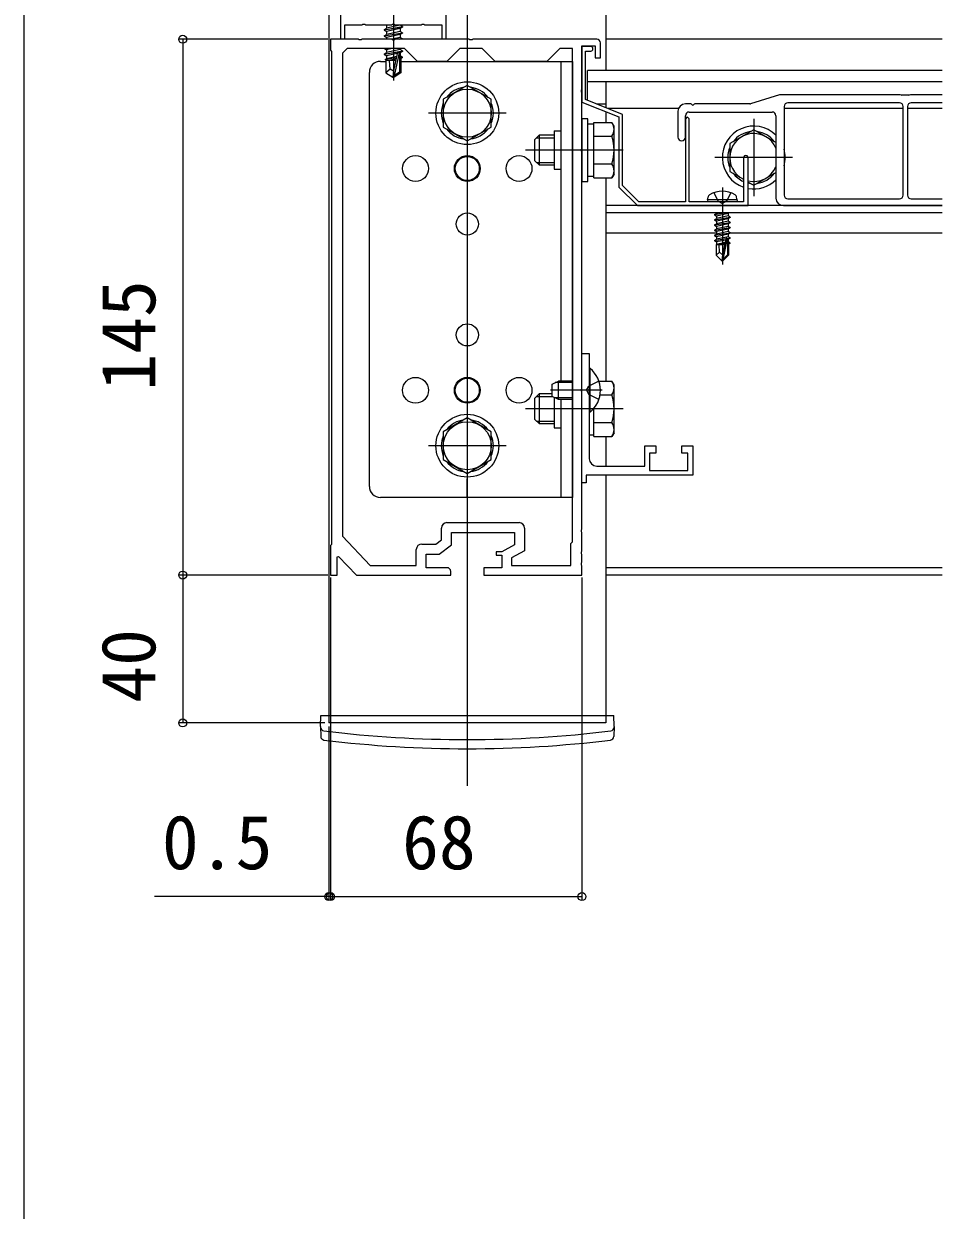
# Model space of a CAD drawing. Units: millimetres, scale not verified. Extents: x -875 to 875, y -1304 to 1296.
# Drawn here: x -875 to -626.5, y 211 to 532.1 of the extents above; entities that cross this region are included whole.
import ezdxf
from ezdxf.enums import TextEntityAlignment as Align

# ---------------------------------------------------------------- set-up
doc = ezdxf.new("R2010")
doc.units = ezdxf.units.MM
doc.header["$LTSCALE"] = 8
for name, color, linetype in [('0-2_YKK_11', 7, 'Continuous'), ('0-4_YKK_12', 2, 'Continuous'), ('0-5_YKK_13', 4, 'Continuous'), ('0-6_YKK_D', 6, 'Continuous'), ('0-7_YKK_ZWAK', 7, 'Continuous')]:
    doc.layers.add(name, color=color, linetype=linetype)
doc.styles.add('ＭＳ ゴシック', font='')
doc.styles.get('ＭＳ ゴシック').set_extended_font_data('MS Gothic')

msp = doc.modelspace()

# ---------------------------------------------------------------- linework, layer by layer
at = {"layer": '0-2_YKK_11'}
msp.add_line((-760.5, 397.1), (-741, 397.1), dxfattribs=at)
for points in [[(-760.8, 534.4), (-760.8, 527.9), (-761.8, 527.9), (-761.8, 531.7), (-766.48, 531.7), (-766.74, 531.85), (-767.26, 531.85), (-767.52, 531.7), (-774.48, 531.7), (-774.74, 531.85), (-775, 532), (-775.26, 531.85), (-775.52, 531.7), (-782.48, 531.7), (-782.74, 531.85), (-783.26, 531.85), (-783.52, 531.7), (-788.2, 531.7), (-788.2, 527.9), (-789.2, 527.9), (-789.2, 534.4)], [(-720, 527.9), (-753.542, 527.9), (-753.725, 527.78), (-754.275, 527.78), (-754.458, 527.9), (-774.542, 527.9), (-774.725, 527.78), (-775.275, 527.78), (-775.458, 527.9), (-783.542, 527.9), (-783.725, 527.78), (-784.275, 527.78), (-784.458, 527.9), (-792, 527.9), (-792, 524.9), (-791.7, 524.6)], [(-724, 514.358), (-724, 526.1), (-720.4, 526.1), (-720.4, 522.9), (-719, 522.9), (-719, 526.9)], [(-791.7, 524.6), (-791.7, 391.2), (-792, 390.9), (-792, 382.9), (-790.2, 382.9), (-790.2, 387.803), (-789.823, 387.954), (-785, 382.9), (-759.5, 382.9), (-759.5, 383.9)], [(-726.5, 391.9), (-726.5, 525.4), (-730, 525.4), (-733.5, 521.9), (-747.5, 521.9), (-751, 525.4), (-757, 525.4), (-760.5, 521.9), (-768.5, 521.9), (-772, 525.4), (-787.5, 525.4), (-788.8, 524.1), (-788.8, 393.4), (-781.261, 385.5), (-768.8, 385.5), (-768.8, 389.8)], [(-721.6, 525.9), (-724, 525.9), (-724, 510.9), (-714, 506.9), (-714, 487.9), (-709, 482.9)], [(-680.3, 495.75), (-680.3, 483.9), (-695, 483.9), (-695, 506.4), (-695.5, 506.9), (-696, 506.4), (-696, 483.9), (-708.586, 483.9), (-713, 488.314), (-713, 507.577), (-723, 511.577), (-723, 524.7), (-721.6, 524.7)], [(-760.5, 384.9), (-766.1, 384.9), (-766.1, 388.6), (-762.6, 388.6), (-759.3, 391.1), (-759.3, 394.4), (-742.2, 394.4), (-742.2, 391.1), (-745.7, 389.2), (-747.2, 389.2), (-747.2, 388.3), (-745.7, 388.3), (-745.7, 384.9), (-750.5, 384.9), (-750.5, 382.9), (-724, 382.9), (-724, 385.442), (-724.12, 385.625), (-724.12, 386.175), (-724, 386.358), (-724, 388.442), (-724.12, 388.625), (-724.12, 389.175), (-724, 389.358), (-724, 394.442), (-724.12, 394.625), (-724.12, 395.175), (-724, 395.358), (-724, 432.442), (-724.12, 432.625), (-724.12, 433.175), (-724, 433.358), (-724, 497.442), (-724.12, 497.625), (-724.12, 498.175), (-724, 498.358), (-724, 513.442), (-724.12, 513.625), (-724.12, 514.175), (-724, 514.358)], [(-709, 482.9), (-679, 482.9), (-679, 495.75)], [(-724, 407.9), (-724, 442.9), (-722, 442.9), (-722, 433.358), (-722.12, 433.175), (-722.12, 432.625), (-722, 432.442), (-722, 414.4)], [(-720, 412.4), (-707, 412.4), (-707, 417.9), (-704, 417.9), (-704, 415.9), (-705.7, 415.9), (-705.7, 411.2), (-695.3, 411.2), (-695.3, 415.9), (-697, 415.9), (-697, 417.9), (-694, 417.9), (-694, 409.9), (-722.8, 409.9), (-722.8, 407.9), (-724, 407.9)], [(-767.3, 391.3), (-763.507, 391.3), (-762, 392.442), (-762, 395.6)], [(-739.5, 395.6), (-739.5, 389.494), (-743, 387.594), (-743, 385.5), (-727, 385.5), (-727, 391.4), (-726.5, 391.9)]]:
    msp.add_lwpolyline(points, dxfattribs=at)
for centre, radius, start, end in [((-720, 526.9), 1, 0.00001, 89.99999), ((-721.6, 525.3), 0.6, 269.99999, 90.00001), ((-679.65, 495.75), 0.65, 359.99999, 180.00001), ((-720, 414.4), 2, 180.00001, 269.99999), ((-760.5, 395.6), 1.5, 90.00001, 179.99999), ((-741, 395.6), 1.5, 0.00001, 89.99999), ((-767.3, 389.8), 1.5, 90.00001, 179.99999), ((-760.5, 383.9), 1, 0.00001, 89.99999)]:
    msp.add_arc(centre, radius, start, end, dxfattribs=at)
at = {"layer": '0-4_YKK_12'}
for p, q in [((-755, 979.9), (-755, 325.9)), ((-792.5, 960.9), (-792.5, 342.9)), ((-717.5, 960.9), (-717.5, 519.4)), ((-626.506, 519.4), (-722.5, 519.4)), ((-722.5, 511.377), (-722.5, 519.4)), ((-626.506, 516.4), (-722.5, 516.4)), ((-717.5, 516.4), (-717.5, 509.377)), ((-717.5, 516.4), (-717.5, 509.377)), ((-626.506, 516.4), (-717.5, 516.4)), ((-720.057, 510.4), (-717.5, 510.4)), ((-717.5, 508.3), (-717.5, 505.406)), ((-717.5, 508.3), (-717.5, 505.406)), ((-697.833, 509.2), (-717.057, 509.2)), ((-637.1, 509.2), (-669.3, 509.2)), ((-626.506, 509.2), (-635.9, 509.2)), ((-677.5, 506.4), (-677.5, 485.4)), ((-667, 495.9), (-688, 495.9)), ((-717.5, 490.394), (-717.5, 435.406)), ((-717.5, 490.394), (-717.5, 435.406)), ((-626.506, 482.9), (-717.5, 482.9)), ((-626.506, 480.9), (-717.5, 480.9)), ((-687.55, 475.4), (-717.5, 475.4)), ((-626.506, 475.4), (-683.987, 475.4)), ((-717.5, 420.394), (-717.5, 412.4)), ((-717.5, 420.394), (-717.5, 412.4)), ((-717.5, 409.9), (-717.5, 342.9)), ((-717.5, 409.9), (-717.5, 382.9)), ((-626.506, 384.9), (-717.5, 384.9)), ((-626.506, 382.9), (-717.5, 382.9)), ((-717.5, 342.9), (-792.5, 342.9))]:
    msp.add_line(p, q, dxfattribs=at)
msp.add_lwpolyline([(-626.506, 527.9), (-717.5, 527.9), (-717.5, 519.4)], dxfattribs=at)
at = {"layer": '0-5_YKK_13'}
for p, q in [((-775, 537.844), (-775, 516.771)), ((-777.472, 530.487), (-772.528, 531.311)), ((-772.528, 531.193), (-777.472, 530.369)), ((-777.472, 530.487), (-776.824, 530.861)), ((-777.472, 530.487), (-777.472, 530.369)), ((-777.472, 530.369), (-776.824, 529.996)), ((-776.922, 531.7), (-776.824, 531.643)), ((-776.824, 531.643), (-776.637, 531.7)), ((-773.176, 531.685), (-776.824, 530.861)), ((-776.824, 531.643), (-776.824, 530.861)), ((-773.176, 530.82), (-776.824, 529.996)), ((-773.176, 530.037), (-776.824, 529.213)), ((-776.824, 529.996), (-776.824, 529.213)), ((-773.176, 531.7), (-773.176, 531.685)), ((-772.528, 531.311), (-773.176, 531.685)), ((-772.528, 531.193), (-773.176, 530.82)), ((-773.176, 530.82), (-773.176, 530.037)), ((-772.528, 529.663), (-773.176, 530.037)), ((-772.528, 531.311), (-772.528, 531.193)), ((-777.472, 528.839), (-772.528, 529.663)), ((-772.528, 529.545), (-777.472, 528.721)), ((-777.472, 528.839), (-776.824, 529.213)), ((-777.472, 528.839), (-777.472, 528.721)), ((-777.472, 528.721), (-776.824, 528.348)), ((-776.824, 528.348), (-776.824, 527.9)), ((-773.176, 528.389), (-775.392, 527.889)), ((-775.017, 527.6), (-774.887, 527.622)), ((-773.22, 527.9), (-772.528, 528.015)), ((-773.176, 529.172), (-773.176, 528.389)), ((-772.528, 528.015), (-773.176, 528.389)), ((-772.528, 529.663), (-772.528, 529.545)), ((-772.528, 528.015), (-772.528, 527.898)), ((-777.472, 523.896), (-772.528, 524.72)), ((-772.528, 524.602), (-777.472, 523.778)), ((-777.472, 523.896), (-776.824, 524.269)), ((-777.472, 523.896), (-777.472, 523.778)), ((-777.472, 523.778), (-776.824, 523.404)), ((-777.427, 525.4), (-776.824, 525.052)), ((-775.283, 525.4), (-776.824, 525.052)), ((-773.176, 525.093), (-776.824, 524.269)), ((-776.824, 525.052), (-776.824, 524.269)), ((-773.935, 524.057), (-776.824, 523.404)), ((-776.824, 523.404), (-776.824, 522.621)), ((-773.929, 524.08), (-775, 519.371)), ((-773.419, 524.201), (-774.823, 518.024)), ((-773.176, 524.228), (-773.401, 524.177)), ((-773.176, 523.445), (-773.356, 523.405)), ((-773.352, 524.015), (-773.352, 519.017)), ((-773.176, 525.4), (-773.176, 525.093)), ((-772.528, 524.72), (-773.176, 525.093)), ((-772.528, 524.602), (-773.176, 524.228)), ((-773.176, 524.228), (-773.176, 523.445)), ((-772.646, 523.14), (-773.176, 523.445)), ((-772.528, 524.72), (-772.528, 524.602)), ((-778.5, 521.9), (-777.001, 521.9)), ((-774.202, 522.883), (-777.236, 522.384)), ((-777.236, 522.384), (-776.824, 522.621)), ((-777.001, 522.272), (-777.236, 522.384)), ((-777.001, 522.272), (-777.001, 518.829)), ((-774.359, 522.189), (-777.001, 522.189)), ((-774.122, 523.232), (-776.824, 522.621)), ((-774.273, 522.57), (-776.234, 522.189)), ((-772.646, 523.14), (-773.352, 523.023)), ((-772.646, 522.886), (-773.352, 522.749)), ((-773.176, 522.58), (-773.352, 522.54)), ((-772.999, 522.189), (-773.352, 522.189)), ((-772.646, 522.886), (-773.176, 522.58)), ((-772.999, 522.682), (-772.999, 518.829)), ((-772.999, 521.9), (-726.5, 521.9)), ((-772.646, 523.14), (-772.646, 522.886)), ((-755, 521.9), (-755, 516.9)), ((-729.7, 521.9), (-729.7, 435.4)), ((-726.5, 521.9), (-726.5, 403.9)), ((-781.5, 406.9), (-781.5, 518.9)), ((-775.824, 519.835), (-777.001, 518.829)), ((-777.001, 518.829), (-775.177, 517.598)), ((-775, 519.371), (-775.177, 517.598)), ((-775.177, 517.598), (-774.823, 517.598)), ((-775, 519.371), (-775, 517.598)), ((-773.352, 519.017), (-774.823, 518.024)), ((-772.999, 518.829), (-774.823, 517.598)), ((-774.823, 518.024), (-774.823, 517.598)), ((-772.999, 518.829), (-773.352, 519.017)), ((-755, 518.4), (-755, 497.4)), ((-670.573, 512.877), (-678.427, 510.423)), ((-638.073, 512.9), (-670.424, 512.9)), ((-638.1, 510.7), (-668.3, 510.7)), ((-637.57, 512.771), (-637.93, 512.879)), ((-635.573, 512.75), (-637.427, 512.75)), ((-635.07, 512.879), (-635.43, 512.771)), ((-626.506, 512.9), (-634.927, 512.9)), ((-626.506, 510.7), (-634.9, 510.7)), ((-744.5, 507.9), (-765.5, 507.9)), ((-698, 508.4), (-698, 501.4)), ((-694.52, 510.4), (-696, 510.4)), ((-695, 508.2), (-672.5, 508.2)), ((-678.576, 510.4), (-693.48, 510.4)), ((-669.3, 509.7), (-669.3, 485.7)), ((-637.1, 485.7), (-637.1, 509.7)), ((-635.9, 509.7), (-635.9, 485.7)), ((-720.8, 504.95), (-722.4, 504.95)), ((-720.8, 505.406), (-715.881, 505.406)), ((-720.8, 490.394), (-720.8, 505.406)), ((-715.3, 504.4), (-715.881, 505.406)), ((-715.3, 491.4), (-715.3, 504.4)), ((-696, 501.4), (-696, 507.2)), ((-671.5, 507.2), (-671.5, 484.9)), ((-736.8, 500.7), (-735.6, 501.9)), ((-736.248, 501.252), (-731.5, 501.252)), ((-731.5, 501.9), (-735.6, 501.9)), ((-735.6, 501.9), (-735.6, 493.9)), ((-731.5, 503.1), (-731.5, 492.7)), ((-731.5, 503.1), (-729.7, 503.1)), ((-720.8, 493.9), (-720.8, 501.9)), ((-720.8, 501.653), (-715.881, 501.653)), ((-671.5, 499.941), (-677.5, 503.406)), ((-712.8, 497.9), (-739.3, 497.9)), ((-736.8, 500.7), (-736.8, 495.1)), ((-736.8, 495.1), (-735.6, 493.9)), ((-736.248, 494.548), (-731.5, 494.548)), ((-735.6, 493.9), (-731.5, 493.9)), ((-731.5, 492.7), (-729.7, 492.7)), ((-720.8, 494.147), (-715.881, 494.147)), ((-715.3, 491.4), (-715.881, 490.394)), ((-722.4, 490.85), (-720.8, 490.85)), ((-720.8, 490.394), (-715.881, 490.394)), ((-690, 484.4), (-689.859, 485.202)), ((-686, 487.8), (-686, 466.9)), ((-682, 484.4), (-682.141, 485.202)), ((-682, 484.4), (-690, 484.4)), ((-690, 484.4), (-689.912, 483.9)), ((-682.088, 483.9), (-689.912, 483.9)), ((-682, 484.4), (-682.088, 483.9)), ((-669.5, 482.9), (-626.506, 482.9)), ((-668.3, 484.7), (-638.1, 484.7)), ((-634.9, 484.7), (-626.506, 484.7)), ((-684.8, 480.9), (-688.1, 480.35)), ((-688.1, 480.45), (-685.4, 480.9)), ((-688.1, 480.45), (-687.55, 480.768)), ((-688.1, 480.45), (-688.1, 480.35)), ((-688.1, 480.35), (-687.55, 480.032)), ((-688.1, 479.05), (-683.9, 479.75)), ((-683.9, 479.65), (-688.1, 478.95)), ((-688.1, 479.05), (-687.55, 479.368)), ((-688.1, 479.05), (-688.1, 478.95)), ((-688.1, 478.95), (-687.55, 478.632)), ((-686.963, 480.9), (-687.55, 480.768)), ((-687.55, 480.9), (-687.55, 480.768)), ((-684.45, 480.068), (-687.55, 479.368)), ((-687.55, 480.032), (-687.55, 479.368)), ((-684.45, 478.668), (-687.55, 477.968)), ((-687.55, 478.632), (-687.55, 477.968)), ((-684.45, 480.732), (-684.45, 480.068)), ((-683.9, 479.75), (-684.45, 480.068)), ((-684.45, 479.332), (-684.45, 478.668)), ((-683.9, 478.35), (-684.45, 478.668)), ((-683.9, 479.75), (-683.9, 479.65)), ((-688.1, 477.65), (-683.9, 478.35)), ((-683.9, 478.25), (-688.1, 477.55)), ((-688.1, 477.65), (-687.55, 477.968)), ((-688.1, 477.65), (-688.1, 477.55)), ((-688.1, 477.55), (-687.55, 477.232)), ((-688.1, 476.25), (-683.9, 476.95)), ((-683.9, 476.85), (-688.1, 476.15)), ((-688.1, 476.25), (-687.55, 476.568)), ((-688.1, 476.25), (-688.1, 476.15)), ((-688.1, 476.15), (-687.55, 475.832)), ((-688.1, 474.85), (-683.9, 475.55)), ((-683.9, 475.45), (-688.1, 474.75)), ((-684.45, 477.268), (-687.55, 476.568)), ((-687.55, 477.232), (-687.55, 476.568)), ((-684.45, 475.868), (-687.55, 475.168)), ((-687.55, 475.832), (-687.55, 475.168)), ((-684.45, 477.932), (-684.45, 477.268)), ((-683.9, 476.95), (-684.45, 477.268)), ((-684.45, 476.532), (-684.45, 475.868)), ((-683.9, 475.55), (-684.45, 475.868)), ((-683.9, 478.35), (-683.9, 478.25)), ((-683.9, 476.95), (-683.9, 476.85)), ((-683.9, 475.55), (-683.9, 475.45)), ((-688.1, 474.85), (-687.55, 475.168)), ((-688.1, 474.85), (-688.1, 474.75)), ((-688.1, 474.75), (-687.55, 474.432)), ((-688.1, 473.45), (-685.074, 473.954)), ((-685.102, 473.85), (-688.1, 473.35)), ((-688.1, 473.45), (-687.55, 473.768)), ((-688.1, 473.45), (-688.1, 473.35)), ((-688.1, 473.35), (-687.55, 473.032)), ((-687.7, 472.3), (-687.55, 472.368)), ((-687.7, 472.3), (-687.7, 469.45)), ((-685.424, 472.3), (-687.7, 472.3)), ((-684.45, 474.468), (-687.55, 473.768)), ((-687.55, 474.432), (-687.55, 473.768)), ((-685.16, 473.572), (-687.55, 473.032)), ((-687.55, 473.032), (-687.55, 472.368)), ((-685.305, 472.875), (-687.55, 472.368)), ((-685.365, 472.583), (-687.083, 472.3)), ((-685.09, 473.907), (-686, 469.522)), ((-684.668, 474.023), (-685.85, 468.324)), ((-685.42, 472.316), (-685.504, 472.3)), ((-684.668, 474.022), (-683.9, 474.15)), ((-683.9, 474.05), (-684.613, 473.931)), ((-684.45, 473.068), (-684.603, 473.033)), ((-684.6, 473.852), (-684.6, 469.574)), ((-684, 472.808), (-684.6, 472.709)), ((-684, 472.592), (-684.6, 472.476)), ((-684.3, 472.3), (-684.6, 472.3)), ((-684.45, 475.132), (-684.45, 474.468)), ((-683.9, 474.15), (-684.45, 474.468)), ((-684.45, 473.732), (-684.45, 473.068)), ((-684, 472.808), (-684.45, 473.068)), ((-684, 472.592), (-684.3, 472.419)), ((-684.3, 472.419), (-684.3, 469.45)), ((-684, 472.808), (-684, 472.592)), ((-683.9, 474.15), (-683.9, 474.05)), ((-686.743, 470.253), (-687.7, 469.45)), ((-686.15, 467.9), (-687.7, 469.45)), ((-686, 469.522), (-686.15, 467.9)), ((-686, 469.522), (-686, 467.9)), ((-684.6, 469.574), (-685.85, 468.324)), ((-685.85, 467.9), (-684.3, 469.45)), ((-684.3, 469.45), (-684.6, 469.574)), ((-686.15, 467.9), (-685.85, 467.9)), ((-685.85, 468.324), (-685.85, 467.9)), ((-722, 438.8), (-722, 427)), ((-721.752, 438.8), (-722, 438.8)), ((-721.752, 427), (-721.752, 438.8)), ((-732, 434.6), (-730.3, 435.4)), ((-732, 431.2), (-732, 434.6)), ((-726.5, 434.967), (-731.22, 434.967)), ((-726.5, 435.4), (-730.3, 435.4)), ((-730.3, 430.4), (-730.3, 435.4)), ((-722.744, 432.9), (-722.135, 434.045)), ((-719.417, 435.4), (-722.135, 434.045)), ((-719.419, 435.406), (-715.881, 435.406)), ((-715.3, 434.4), (-715.881, 435.406)), ((-715.3, 421.4), (-715.3, 434.4)), ((-736.8, 430.7), (-735.6, 431.9)), ((-736.8, 430.7), (-736.8, 425.1)), ((-736.248, 431.252), (-732, 431.252)), ((-732, 431.9), (-735.6, 431.9)), ((-735.6, 431.9), (-735.6, 423.9)), ((-718.5, 432.9), (-732.5, 432.9)), ((-730.3, 430.4), (-732, 431.2)), ((-731.5, 430.965), (-731.5, 422.7)), ((-726.5, 430.833), (-731.22, 430.833)), ((-726.5, 430.4), (-730.3, 430.4)), ((-729.7, 430.4), (-729.7, 403.9)), ((-722.744, 432.9), (-722.135, 431.755)), ((-719.417, 430.4), (-722.135, 431.755)), ((-719.102, 431.653), (-715.881, 431.653)), ((-755, 428.4), (-755, 407.4)), ((-712.8, 427.9), (-739.3, 427.9)), ((-720.8, 423.9), (-720.8, 427.952)), ((-720.8, 420.394), (-720.8, 427.952)), ((-736.8, 425.1), (-735.6, 423.9)), ((-736.248, 424.548), (-731.5, 424.548)), ((-735.6, 423.9), (-731.5, 423.9)), ((-721.752, 427), (-722, 427)), ((-720.8, 424.147), (-715.881, 424.147)), ((-731.5, 422.7), (-729.7, 422.7)), ((-722, 420.85), (-720.8, 420.85)), ((-715.3, 421.4), (-715.881, 420.394)), ((-744.5, 417.9), (-765.5, 417.9)), ((-720.8, 420.394), (-715.881, 420.394)), ((-755, 403.9), (-755, 408.9)), ((-726.5, 403.9), (-778.5, 403.9)), ((-794.7, 341.9), (-794.648, 344.9)), ((-794.648, 344.9), (-715.352, 344.9)), ((-715.3, 341.9), (-715.352, 344.9)), ((-794.7, 341.9), (-794.653, 339.233)), ((-715.3, 341.9), (-715.347, 339.233))]:
    msp.add_line(p, q, dxfattribs=at)
for points in [[(-772.528, 529.545), (-773.176, 529.172), (-776.824, 528.348)], [(-775, 519.245), (-775.824, 519.835), (-776.059, 522.189)], [(-677.5, 503.406), (-684, 499.653), (-684, 492.147), (-680.3, 490.011)], [(-679, 489.26), (-677.5, 488.394), (-671.5, 491.859)], [(-688.3, 486.379), (-687.145, 484.063), (-686, 483.454)], [(-683.7, 486.379), (-684.855, 484.063), (-686, 483.454)], [(-684.16, 480.9), (-684.45, 480.732), (-687.55, 480.032)], [(-683.9, 479.65), (-684.45, 479.332), (-687.55, 478.632)], [(-683.9, 478.25), (-684.45, 477.932), (-687.55, 477.232)], [(-683.9, 476.85), (-684.45, 476.532), (-687.55, 475.832)], [(-683.9, 475.45), (-684.45, 475.132), (-687.55, 474.432)], [(-686, 469.522), (-686.743, 470.253), (-686.9, 472.3)], [(-683.9, 474.05), (-684.45, 473.732), (-684.6, 473.699)]]:
    msp.add_lwpolyline(points, dxfattribs=at)
for points in [[(-755, 515.406), (-761.5, 511.653), (-761.5, 504.147), (-755, 500.394), (-748.5, 504.147), (-748.5, 511.653)], [(-724, 506.4), (-724, 489.4), (-722.4, 489.4), (-722.4, 506.4)], [(-755, 425.406), (-761.5, 421.653), (-761.5, 414.147), (-755, 410.394), (-748.5, 414.147), (-748.5, 421.653)]]:
    msp.add_lwpolyline(points, close=True, dxfattribs=at)
for centre, radius in [((-755, 507.9), 8.5), ((-755, 507.9), 6.5), ((-769, 492.9), 3.5), ((-755, 492.9), 3.5), ((-755, 492.9), 3.25), ((-741, 492.9), 3.5), ((-755, 477.9), 3), ((-755, 447.9), 3), ((-769, 432.9), 3.5), ((-755, 432.9), 3.5), ((-755, 432.9), 3.25), ((-741, 432.9), 3.5), ((-755, 417.9), 8.5), ((-755, 417.9), 6.5)]:
    msp.add_circle(centre, radius, dxfattribs=at)
for centre, radius, start, end in [((-773.644, 524.015), 0.292, 0, 167.19096), ((-778.5, 518.9), 3, 90, 180), ((-755, 507.9), 7.05, 97.21814, 142.78186), ((-755, 507.9), 7.05, 37.21814, 82.78186), ((-755, 507.9), 7.05, 157.21814, 202.78186), ((-755, 507.9), 7.05, 337.21814, 22.78186), ((-670.424, 512.4), 0.5, 90, 107.35402), ((-668.3, 509.7), 1, 90, 180), ((-638.1, 509.7), 1, 0, 90), ((-638.073, 512.4), 0.5, 73.30076, 90), ((-637.427, 513.25), 0.5, 253.30076, 270), ((-634.9, 509.7), 1, 90, 180), ((-635.573, 513.25), 0.5, 270, 286.69924), ((-634.927, 512.4), 0.5, 90, 106.69924), ((-696, 508.4), 2, 90, 180), ((-695, 507.2), 1, 90, 180), ((-694.52, 510.1), 0.3, 30, 90), ((-694, 510.4), 0.3, 210, 330), ((-693.48, 510.1), 0.3, 90, 150), ((-678.576, 510.9), 0.5, 270, 287.35402), ((-672.5, 507.2), 1, 0, 90), ((-718.623, 503.529), 3.323, 325.61575, 34.38425), ((-677.5, 495.9), 8.5, 45.09913, 250.76692), ((-755, 507.9), 7.05, 217.21814, 262.78186), ((-755, 507.9), 7.05, 277.21814, 322.78186), ((-727.719, 497.9), 12.419, 342.41205, 17.58795), ((-697, 501.4), 1, 180, 0), ((-677.5, 495.9), 6.5, 22.61986, 244.48361), ((-677.5, 495.9), 7.05, 97.21814, 142.78186), ((-677.5, 495.9), 7.05, 37.21814, 82.78186), ((-677.5, 495.9), 7.05, 157.21814, 202.78186), ((-677.5, 495.9), 8.5, 344.73227, 15.26773), ((-718.623, 492.271), 3.323, 325.61575, 34.38425), ((-677.5, 495.9), 7.05, 217.21814, 246.59905), ((-677.5, 495.9), 6.5, 256.65764, 337.38014), ((-677.5, 495.9), 7.05, 277.21814, 322.78186), ((-677.5, 495.9), 8.5, 259.83575, 314.90087), ((-677.5, 495.9), 7.05, 257.71551, 262.78186), ((-688.972, 485.046), 0.9, 122.05588, 170), ((-686, 480.3), 6.5, 57.94412, 122.05588), ((-683.028, 485.046), 0.9, 10, 57.94412), ((-669.5, 484.9), 2, 180, 270), ((-668.3, 485.7), 1, 180, 270), ((-638.1, 485.7), 1, 270, 0), ((-634.9, 485.7), 1, 180, 270), ((-684.848, 473.852), 0.248, 0, 167.19096), ((-726.7, 432.9), 7.7, 309.98312, 50.01688), ((-718.623, 433.529), 3.323, 325.61575, 34.38425), ((-727.719, 427.9), 12.419, 342.41205, 17.58795), ((-755, 417.9), 7.05, 97.21814, 142.78186), ((-755, 417.9), 7.05, 37.21814, 82.78186), ((-718.623, 422.271), 3.323, 325.61575, 34.38425), ((-755, 417.9), 7.05, 157.21814, 202.78186), ((-755, 417.9), 7.05, 337.21814, 22.78186), ((-755, 417.9), 7.05, 217.21814, 262.78186), ((-755, 417.9), 7.05, 277.21814, 322.78186), ((-778.5, 406.9), 3, 180, 270), ((-793.697, 341.747), 1, 181, 262.97773), ((-755, 655.9), 317.528, 262.97773, 277.02227), ((-716.303, 341.747), 1, 277.02227, 359), ((-793.654, 339.251), 1, 181, 263.0403), ((-755, 655.9), 320, 263.0403, 276.9597), ((-716.346, 339.251), 1, 276.9597, 359)]:
    msp.add_arc(centre, radius, start, end, dxfattribs=at)
at = {"layer": '0-6_YKK_D'}
for p, q in [((-792.7, 527.9), (-833, 527.9)), ((-832, 527.9), (-832, 382.9)), ((-792.7, 382.9), (-833, 382.9)), ((-792.7, 382.9), (-833, 382.9)), ((-832, 382.9), (-832, 342.9)), ((-792, 382.2), (-792, 294.9)), ((-724, 382.2), (-724, 294.9)), ((-793.5, 342.9), (-833, 342.9)), ((-792.5, 341.9), (-792.5, 294.9)), ((-792, 325.9), (-792, 294.9)), ((-792.5, 295.9), (-839.6, 295.9)), ((-792, 295.9), (-792.5, 295.9)), ((-792, 295.9), (-787.7, 295.9)), ((-792, 295.9), (-724, 295.9))]:
    msp.add_line(p, q, dxfattribs=at)
for centre in [(-832, 527.9), (-832, 382.9), (-832, 382.9), (-832, 342.9), (-792.5, 295.9), (-792, 295.9), (-792, 295.9), (-724, 295.9)]:
    msp.add_circle(centre, 1.075, dxfattribs=at)
at = {"layer": '0-7_YKK_ZWAK'}
msp.add_line((-875, 1245.9), (-875, -1304.1), dxfattribs=at)

# ---------------------------------------------------------------- texts
at = {"layer": '0-6_YKK_D', "style": 'ＭＳ ゴシック'}
for s, p in [('145', (-835, 432.786)), ('40', (-835, 348.355))]:
    msp.add_text(s, height=14.66, rotation=90, dxfattribs=at).set_placement(p, align=Align.BOTTOM_LEFT)
for s, p in [('0.5', (-837.623, 298.9)), ('68', (-772.659, 298.9))]:
    msp.add_text(s, height=14.66, dxfattribs=at).set_placement(p, align=Align.BOTTOM_LEFT)

doc.saveas('drawing.dxf')
